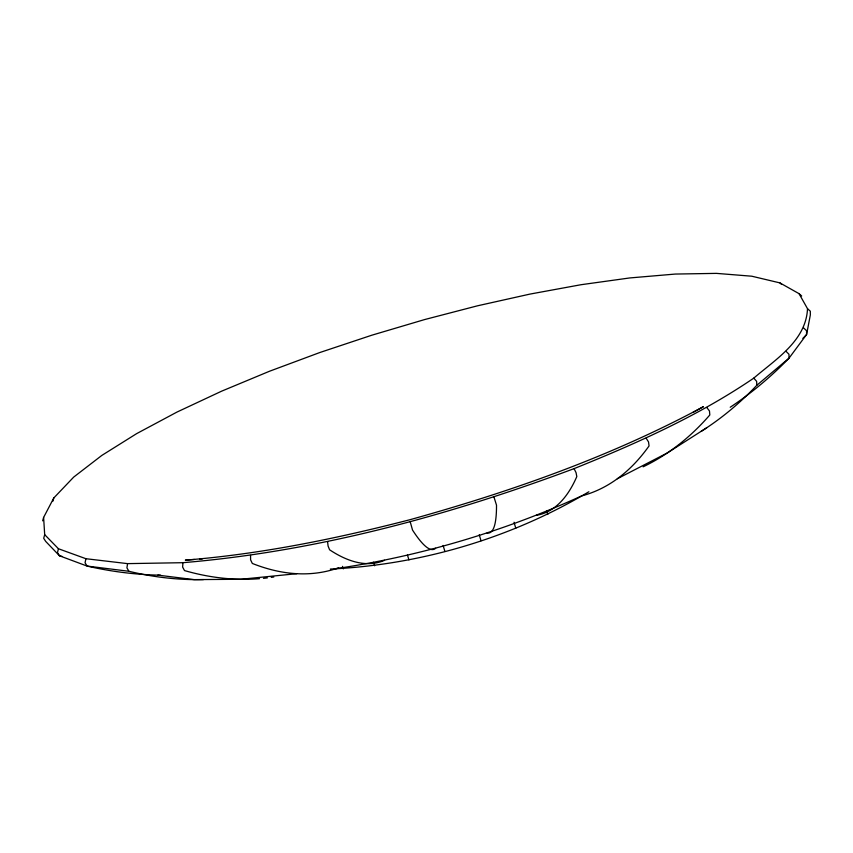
<?xml version="1.0" encoding="UTF-8"?>
<svg xmlns="http://www.w3.org/2000/svg" width="853" height="853" viewBox="0 0 853 853"><rect width="100%" height="100%" fill="white"/><g stroke="black" fill="none" stroke-linecap="round" stroke-linejoin="round"><path stroke-width="1.28" d="M42.65 520.82L43.61 517.43L53.803 497.96L73.721 477.072L101.816 455.427L136.672 433.612L176.976 412.074L221.588 391.186L269.495 371.247L319.822 352.524L371.759 335.229L424.591 319.576L477.573 305.79L529.98 294.093L581.01 284.721L629.802 277.939L675.331 274.058L716.445 273.376L751.802 276.212L779.887 282.887L799.037 293.656L807.514 308.701C806.042 340.816 775.676 359.273 753.775 378.135C698.074 416.04 636.349 443.549 574.058 468.638C448.22 515.617 317.177 551.39 182.968 562.692L182.617 567.042L184.504 570.572A467.86 291.459 73.7 0 0 259.536 578.686M182.968 562.692L127.577 563.63L126.926 567.853L128.92 571.275A459.404 346.446 73.4 0 0 203.462 579.592M43.61 517.43L44.687 534.66L58.441 548.746L85.918 558.715L85.065 562.767L87.102 566.072L128.92 571.275M58.441 548.746L57.471 552.595L59.507 555.804L87.102 566.072A450.341 385.588 72.3 0 0 160.513 575.178M44.687 534.66L43.695 538.286L45.689 541.399L59.507 555.804A441.385 409.291 69 0 0 62.12 556.412M52.929 501.137L53.803 497.96M701.091 431.437A459.404 346.446 73.6 0 0 756.814 385.279L789.046 358.153L806.597 334.504L810.35 314.896L810.318 311.196L807.514 308.701M706.71 427.779L667.281 452.964L617.337 478.746M588.879 491.744C511.096 538.126 420.753 564.846 330.335 569.058M693.084 412.383L703.416 406.678C610.876 456.579 511.182 491.552 410.112 519.669C336.317 538.701 261.423 554.066 185.346 560.133L194.505 559.472M336.157 568.642C420.828 555.985 503.675 531.44 581.565 495.945A475.036 221.375 73.3 0 0 649.058 445.927L648.525 441.939L646.147 438.207M296.801 573.696L240.866 579.272L194.079 579.624L157.848 575.125M199.741 559.099L202.364 558.918M85.918 558.715L127.577 563.63M799.037 293.656L801.692 295.991M779.887 282.887L781.529 284.348M803.654 328L806.554 330.708L806.597 334.504A441.385 409.291 78 0 1 802.876 338.364M786.039 351.329L788.961 354.262L789.046 358.153A450.341 385.588 74.7 0 1 730.221 407.244M753.775 378.135L756.622 381.334L756.814 385.279M706.806 407.521L709.472 410.986L709.813 414.974A467.86 291.459 73.3 0 1 643.13 466.815M574.058 468.638L576.042 472.615L576.809 476.582A480.271 138.57 73.3 0 1 536.452 515.308M493.983 497.086L496.51 505.179A483.033 47.203 73.4 0 1 487.063 533.04M342.479 566.36L343.279 568.898M373.507 562.223L374.616 565.774M407.467 555.111L408.939 559.888M443.102 545.44L444.893 551.443M479.247 534.724L481.007 540.749M514.05 522.239L515.766 528.242M546.752 510.894L547.765 514.487M410.24 521.887L412.532 530.065A483.033 47.203 73.6 0 0 435.627 548.276M327.584 541.644L328.085 546.059L329.61 549.801A480.271 138.57 73.7 0 0 384.554 560.304M250.558 555.388L250.59 559.813L252.328 563.449A475.036 221.375 73.7 0 0 338.662 567.778M273.813 576.991A467.86 291.459 73.7 0 1 271.243 577.374M267.373 577.897A467.86 291.459 73.7 0 1 263.47 578.334"/></g></svg>
